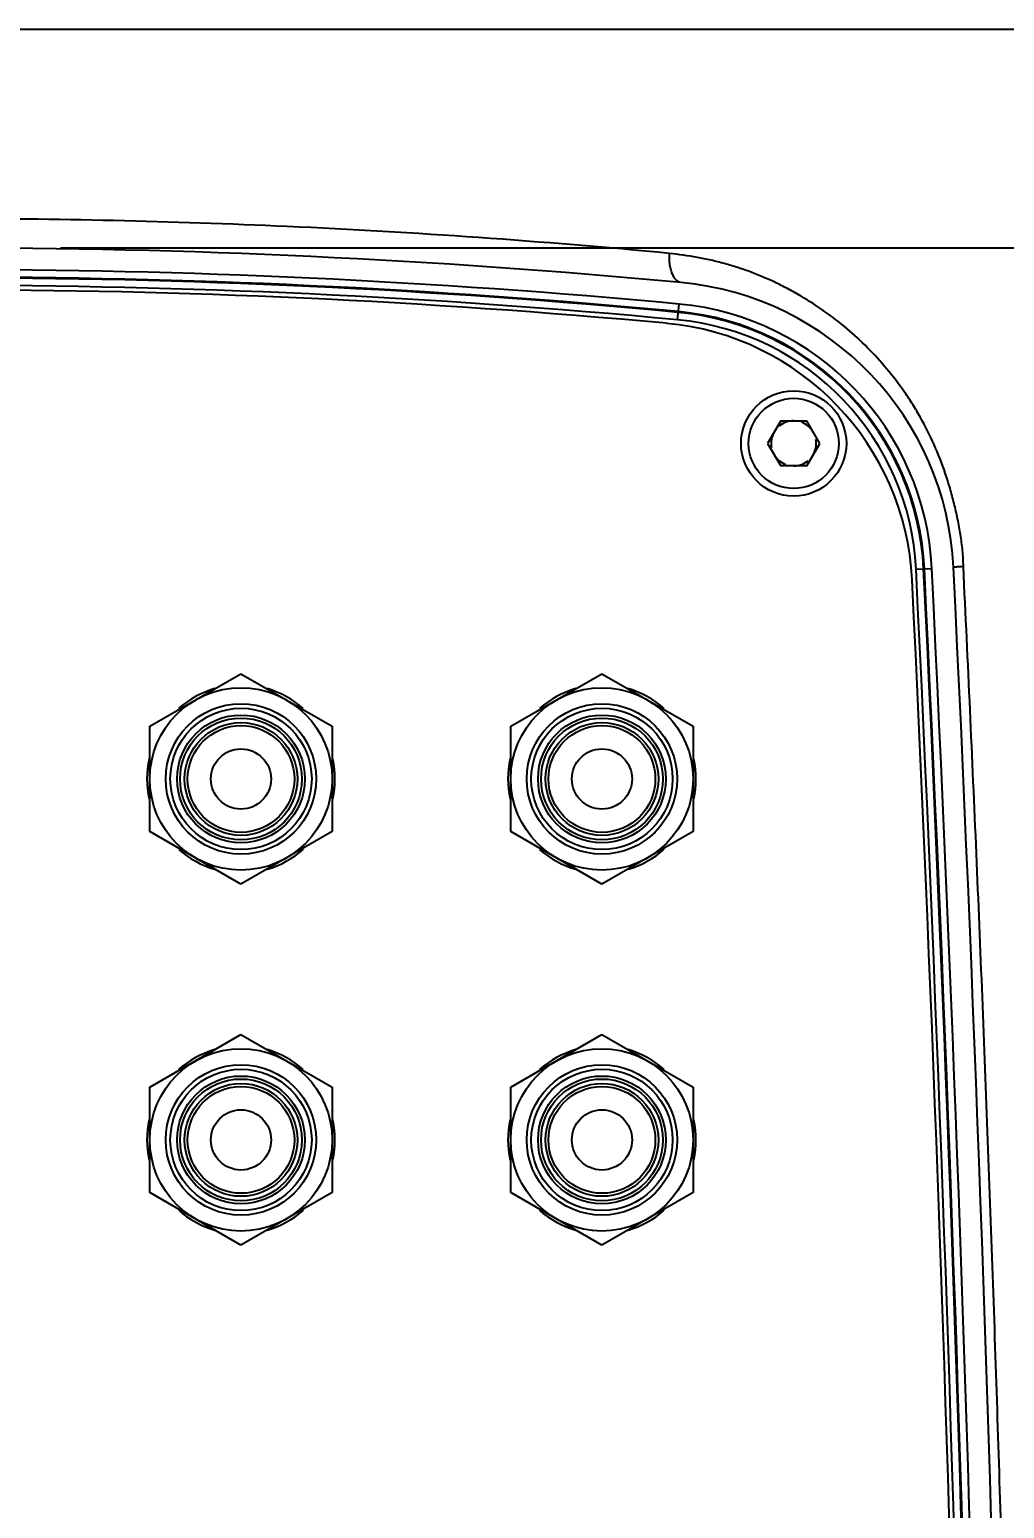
# Model space of a CAD drawing. Header units: millimetres. Extents: x 5828 to 6704, y 123 to 421.
# Drawn here: x 6341.173 to 6344.414, y 230.679 to 235.595 of the extents above; entities that cross this region are included whole.
import ezdxf

# ---------------------------------------------------------------- set-up
doc = ezdxf.new("R2010")
doc.units = ezdxf.units.MM
doc.layers.add('外形图', color=7, linetype='Continuous')
doc.layers.add('尺寸标注', color=7, linetype='Continuous')
doc.styles.add('微软雅黑', font='msyh.ttc', dxfattribs={"height": 1.5})
doc.dimstyles.new('尺寸标注_1_20比例', dxfattribs={"dimtxt": 1.5, "dimasz": 1.25, "dimexe": 0.5, "dimexo": 0.4, "dimgap": 0.5, "dimtad": 1, "dimdec": 1, "dimlfac": 20, "dimdsep": 46, "dimtxsty": '微软雅黑', "dimcen": 0.09, "dimadec": 0, "dimazin": 0, "dimtp": 0.01, "dimtm": 0.01, "dimtfac": 1, "dimtdec": 1, "dimtofl": 0, "dimtmove": 0, "dimatfit": 3, "dimfxl": 1, "dimtolj": 1, "dimarcsym": 0})

# ---------------------------------------------------------------- blocks, each defined once
blk = doc.blocks.new('*D1070')
at = {"layer": 'Defpoints', "color": 0}
for p in [(6340.876, 234.8693), (6346.4981, 225.3693), (6353.0302, 225.3693)]:
    blk.add_point(p, dxfattribs=at)
at = {"layer": '尺寸标注', "color": 0, "lineweight": -2}
for p, q in [((6341.276, 234.8693), (6353.5302, 234.8693)), ((6353.0302, 233.6193), (6353.0302, 226.6193)), ((6346.8981, 225.3693), (6353.5302, 225.3693))]:
    blk.add_line(p, q, dxfattribs=at)
at = {"layer": '尺寸标注', "color": 0}
for points in [[(6353.2385, 233.6193), (6352.8218, 233.6193), (6353.0302, 234.8693)], [(6352.8218, 226.6193), (6353.2385, 226.6193), (6353.0302, 225.3693)]]:
    blk.add_solid(points, dxfattribs=at)
at = {"layer": '尺寸标注', "color": 0, "insert": (6351.7564, 230.1193), "char_height": 1.5, "attachment_point": 5, "rotation": 90, "style": '微软雅黑'}
blk.add_mtext('\\A1;\\A1;{\\fAlibaba PuHuiTi 3.0 55 Regular|b0|i0|c134|p18;190}', dxfattribs=at)

msp = doc.modelspace()

# ---------------------------------------------------------------- linework, layer by layer
at = {"layer": '外形图', "linetype": 'ByBlock'}
for p, q in [((6345.9014, 235.5951), (6335.8506, 235.5951)), ((6343.3276, 234.6302), (6343.3325, 234.6826)), ((6343.6702, 234.2943), (6343.6269, 234.2193)), ((6343.6702, 234.2943), (6343.7568, 234.2943)), ((6343.8001, 234.2193), (6343.7568, 234.2943)), ((6343.6269, 234.2193), (6343.6702, 234.1443)), ((6343.7568, 234.1443), (6343.8001, 234.2193)), ((6343.7568, 234.1443), (6343.6702, 234.1443)), ((6344.1204, 233.8013), (6344.1729, 233.8039)), ((6341.5729, 233.2789), (6341.876, 233.4539)), ((6341.876, 233.4539), (6342.1791, 233.2789)), ((6342.7729, 233.2789), (6343.076, 233.4539)), ((6343.076, 233.4539), (6343.3791, 233.2789)), ((6341.5729, 232.9289), (6341.5729, 233.2789)), ((6342.1791, 233.2789), (6342.1791, 232.9289)), ((6342.7729, 232.9289), (6342.7729, 233.2789)), ((6343.3791, 233.2789), (6343.3791, 232.9289)), ((6341.876, 232.7539), (6341.5729, 232.9289)), ((6342.1791, 232.9289), (6341.876, 232.7539)), ((6343.076, 232.7539), (6342.7729, 232.9289)), ((6343.3791, 232.9289), (6343.076, 232.7539)), ((6341.5729, 232.0789), (6341.876, 232.2539)), ((6341.876, 232.2539), (6342.1791, 232.0789)), ((6342.7729, 232.0789), (6343.076, 232.2539)), ((6343.076, 232.2539), (6343.3791, 232.0789)), ((6341.5729, 231.7289), (6341.5729, 232.0789)), ((6342.1791, 232.0789), (6342.1791, 231.7289)), ((6342.7729, 231.7289), (6342.7729, 232.0789)), ((6343.3791, 232.0789), (6343.3791, 231.7289)), ((6341.876, 231.5539), (6341.5729, 231.7289)), ((6342.1791, 231.7289), (6341.876, 231.5539)), ((6343.076, 231.5539), (6342.7729, 231.7289)), ((6343.3791, 231.7289), (6343.076, 231.5539))]:
    msp.add_line(p, q, dxfattribs=at)
for centre, radius in [((6343.7135, 234.2193), 0.175), ((6343.7135, 234.2193), 0.15), ((6341.876, 233.1039), 0.3031), ((6343.076, 233.1039), 0.3031), ((6341.876, 233.1039), 0.25), ((6341.876, 233.1039), 0.235), ((6343.076, 233.1039), 0.25), ((6343.076, 233.1039), 0.235), ((6341.876, 233.1039), 0.2125), ((6341.876, 233.1039), 0.2025), ((6341.876, 233.1039), 0.1875), ((6341.876, 233.1039), 0.1775), ((6343.076, 233.1039), 0.2125), ((6343.076, 233.1039), 0.2025), ((6343.076, 233.1039), 0.1875), ((6343.076, 233.1039), 0.1775), ((6341.876, 233.1039), 0.1), ((6343.076, 233.1039), 0.1), ((6341.876, 231.9039), 0.3031), ((6343.076, 231.9039), 0.3031), ((6341.876, 231.9039), 0.25), ((6343.076, 231.9039), 0.25), ((6341.876, 231.9039), 0.235), ((6341.876, 231.9039), 0.2125), ((6341.876, 231.9039), 0.2025), ((6343.076, 231.9039), 0.235), ((6343.076, 231.9039), 0.2125), ((6343.076, 231.9039), 0.2025), ((6341.876, 231.9039), 0.1875), ((6341.876, 231.9039), 0.1775), ((6343.076, 231.9039), 0.1875), ((6343.076, 231.9039), 0.1775), ((6341.876, 231.9039), 0.1), ((6343.076, 231.9039), 0.1)]:
    msp.add_circle(centre, radius, dxfattribs=at)
for centre, radius, start, end in [((6340.8721, 209.3044), 25.6621, 87.41466, 89.99135), ((6340.8707, 209.3891), 25.5776, 84.54868, 87.40288), ((6340.876, 208.4631), 26.4062, 84.64752, 95.35248), ((6340.876, 208.4631), 26.3343, 84.64752, 95.35248), ((6340.876, 208.4631), 26.3093, 84.64752, 95.35248), ((6340.876, 208.4631), 26.3067, 84.64752, 95.35248), ((6343.246, 233.7585), 1, 2.8001, 84.6475), ((6340.876, 208.4631), 26.2817, 84.64752, 95.35248), ((6340.876, 208.4631), 26.2667, 84.725, 95.275), ((6343.246, 233.7585), 0.9004, 2.8001, 84.6475), ((6343.246, 233.7585), 0.9031, 2.8001, 84.6475), ((6343.246, 233.7585), 0.9281, 2.8001, 84.6475), ((6343.2081, 233.7223), 0.9, 2.7887, 84.725), ((6343.246, 233.7585), 0.8754, 2.8001, 84.6475), ((6343.7135, 234.2193), 0.075, 90, 130.0024), ((6343.7135, 234.2193), 0.075, 30, 70.0024), ((6343.7135, 234.2193), 0.075, 150, 190.0024), ((6343.7135, 234.2193), 0.075, 330, 10.0024), ((6343.7135, 234.2193), 0.075, 210, 250.0024), ((6343.7135, 234.2193), 0.075, 270, 310.0024), ((6171.7243, 225.3693), 172.6022, 0.041351, 2.800136), ((6171.7243, 225.3693), 172.6272, 0.04135, 2.800136), ((6171.7243, 225.3693), 172.6298, 0.040476, 2.800136), ((6171.7243, 225.3693), 172.6548, 0.040476, 2.800136), ((6171.7243, 225.3693), 172.7267, 0, 2.800136), ((6171.7243, 225.3693), 172.5872, 0.144514, 2.788681), ((6341.876, 233.1039), 0.3125, 106.1014, 131.5683), ((6341.876, 233.1039), 0.3125, 48.499, 73.8736), ((6343.076, 233.1039), 0.3125, 106.1014, 131.5683), ((6343.076, 233.1039), 0.3125, 48.499, 73.8736), ((6341.876, 233.1039), 0.3125, 167.7319, 192.1534), ((6341.876, 233.1039), 0.3125, 347.7319, 12.1534), ((6343.076, 233.1039), 0.3125, 167.7319, 192.1534), ((6343.076, 233.1039), 0.3125, 347.7319, 12.1534), ((6341.876, 233.1039), 0.3125, 228.499, 253.8736), ((6341.876, 233.1039), 0.3125, 286.1014, 311.5683), ((6343.076, 233.1039), 0.3125, 228.499, 253.8736), ((6343.076, 233.1039), 0.3125, 286.1014, 311.5683), ((6341.876, 231.9039), 0.3125, 106.1014, 131.5683), ((6341.876, 231.9039), 0.3125, 48.499, 73.8736), ((6343.076, 231.9039), 0.3125, 106.1014, 131.5683), ((6343.076, 231.9039), 0.3125, 48.499, 73.8736), ((6341.876, 231.9039), 0.3125, 167.7319, 192.1534), ((6341.876, 231.9039), 0.3125, 347.7319, 12.1534), ((6343.076, 231.9039), 0.3125, 167.7319, 192.1534), ((6343.076, 231.9039), 0.3125, 347.7319, 12.1534), ((6341.876, 231.9039), 0.3125, 228.499, 253.8736), ((6341.876, 231.9039), 0.3125, 286.1014, 311.5683), ((6343.076, 231.9039), 0.3125, 228.499, 253.8736), ((6343.076, 231.9039), 0.3125, 286.1014, 311.5683)]:
    msp.add_arc(centre, radius, start, end, dxfattribs=at)
for points, knots in [([(6343.3392, 234.7542), (6343.3364, 234.7544), (6343.3304, 234.7562), (6343.3239, 234.761), (6343.3191, 234.7664), (6343.3141, 234.7735), (6343.3088, 234.7843), (6343.3042, 234.7994), (6343.3013, 234.8161), (6343.3, 234.8335), (6343.3002, 234.8452), (6343.3006, 234.851)], [0, 0, 0, 0, 0.075563, 0.162933, 0.213242, 0.268376, 0.392799, 0.534523, 0.687712, 0.845119, 1, 1, 1, 1]), ([(6344.2776, 233.8099), (6344.2775, 233.8277), (6344.2755, 233.8632), (6344.2697, 233.9073), (6344.2637, 233.9423), (6344.2569, 233.977), (6344.2472, 234.0198), (6344.2336, 234.0704), (6344.2128, 234.1363), (6344.1818, 234.2157), (6344.1439, 234.2912), (6344.1098, 234.3484), (6344.0738, 234.4028), (6344.0249, 234.4669), (6343.9606, 234.5378), (6343.8913, 234.602), (6343.8172, 234.6593), (6343.752, 234.7013), (6343.6982, 234.7315), (6343.6432, 234.7595), (6343.5865, 234.7838), (6343.5283, 234.8042), (6343.4839, 234.8174), (6343.4388, 234.8286), (6343.3779, 234.841), (6343.3316, 234.8476), (6343.3006, 234.851)], [0, 0, 0, 0, 0.034273, 0.06855, 0.085664, 0.102732, 0.136669, 0.170337, 0.203737, 0.269721, 0.334499, 0.366385, 0.397951, 0.460255, 0.521634, 0.582226, 0.642207, 0.701826, 0.731571, 0.761288, 0.820664, 0.850375, 0.880129, 0.909957, 0.939876, 1, 1, 1, 1]), ([(6344.2776, 233.8099), (6344.2751, 233.8097), (6344.2703, 233.8094), (6344.2636, 233.809), (6344.2585, 233.8087), (6344.2551, 233.8084), (6344.2528, 233.8083), (6344.2509, 233.8081), (6344.2493, 233.808), (6344.2479, 233.8078), (6344.2468, 233.8077), (6344.2459, 233.8076), (6344.2454, 233.8076), (6344.2451, 233.8075), (6344.2449, 233.8075), (6344.2448, 233.8074), (6344.2448, 233.8074), (6344.2448, 233.8074)], [0, 0, 0, 0, 0.232362, 0.437617, 0.613135, 0.688922, 0.756289, 0.815, 0.865184, 0.90706, 0.940848, 0.966773, 0.985063, 0.991422, 0.995972, 0.998769, 1, 1, 1, 1]), ([(6344.4804, 226.1753), (6344.4791, 226.4934), (6344.4755, 226.9706), (6344.4678, 227.6069), (6344.4608, 228.0842), (6344.4525, 228.5615), (6344.443, 229.0388), (6344.4324, 229.5161), (6344.4205, 229.9934), (6344.4073, 230.4706), (6344.3879, 231.1069), (6344.3602, 231.9021), (6344.3219, 232.8561), (6344.293, 233.492), (6344.2776, 233.8099)], [0, 0, 0, 0, 0.124951, 0.187442, 0.249938, 0.312439, 0.374943, 0.437449, 0.499956, 0.562463, 0.624971, 0.749983, 0.874993, 1, 1, 1, 1])]:
    msp.add_open_spline(points, degree=3, knots=knots, dxfattribs=at)

# ---------------------------------------------------------------- dimensions: what is measured, and where the dimension line sits
at = {"layer": '尺寸标注'}
dim = msp.add_linear_dim(base=(6353.0302, 225.3693), p1=(6340.876, 234.8693), p2=(6346.4981, 225.3693), angle=90, text='\\A1;{\\fAlibaba PuHuiTi 3.0 55 Regular|b0|i0|c134|p18;<>}', dimstyle='尺寸标注_1_20比例', dxfattribs=at)
dim.commit()
dim.dimension.update_dxf_attribs({"geometry": '*D1070', "text_midpoint": (6351.7564, 230.1193)})

doc.saveas('drawing.dxf')
